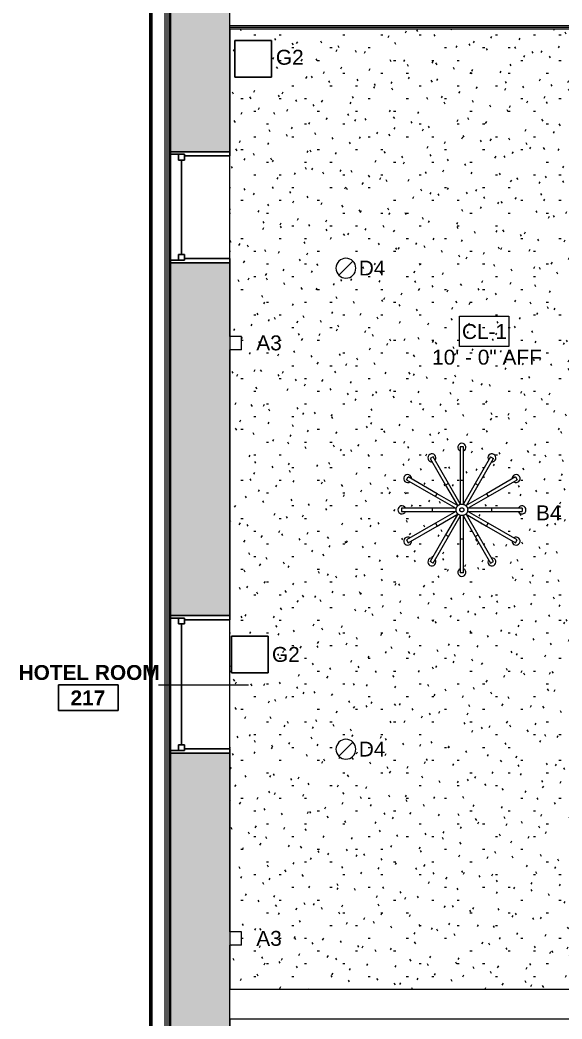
# Model space of a CAD drawing. Header units: inches. Extents: x -1176 to 1507, y -2527 to 978.
# Drawn here: x -1080.5 to -916.8, y -796.2 to -494.7 of the extents above; entities that cross this region are included whole.
import ezdxf

# ---------------------------------------------------------------- set-up
doc = ezdxf.new("R2010")
doc.units = ezdxf.units.IN
doc.header["$MEASUREMENT"] = 0
for name, color, linetype, lineweight in [('A-AREA-IDEN', 2, 'Continuous', 9), ('A-CLNG', 13, 'Continuous', 18), ('A-CLNG-IDEN', 151, 'Continuous', 9), ('A-CLNG-PATT', 13, 'Continuous', 18), ('A-DETL-GENF', 92, 'Continuous', 18), ('A-GLAZ', 151, 'Continuous', 18), ('A-WALL', 113, 'Continuous', 18), ('A-WALL-PATT', 111, 'Continuous', 18), ('E-LITE-EQPM', 33, 'Continuous', 9), ('E-LITE-EQPM-IDEN', 33, 'Continuous', 9), ('I-WALL', 2, 'Continuous', 18)]:
    doc.layers.add(name, color=color, linetype=linetype, lineweight=lineweight)
doc.styles.add('Arial', font='arial.ttf', dxfattribs={"height": 4.5})
doc.styles.add('Swis721 Lt BT', font='swissl.ttf', dxfattribs={"height": 4.5})
doc.styles.add('Swis721 Lt BT_B', font='', dxfattribs={"height": 4.5})
doc.styles.get('Swis721 Lt BT_B').set_extended_font_data('Swis721 Lt BT', bold=True)

# ---------------------------------------------------------------- blocks, each defined once
blk = doc.blocks.new('Double Hung - medium 2_ 91_2_-6826449-2nd Floor RCP')
at = {"layer": 'A-GLAZ', "color": 8, "lineweight": 30}
for p, q in [((-16.75, 9), (-16, 9)), ((-16, 4.75), (-16, 9)), ((-16, 6.5), (-16, 4.75)), ((-16, 6.5), (-14.25, 6.5)), ((-14.25, 6.5), (-14.25, 4.75)), ((14.25, 6.5), (14.25, 4.75)), ((16, 6.5), (14.25, 6.5)), ((16, 4.75), (16, 9)), ((16.75, 9), (16, 9)), ((16, 6.5), (16, 4.75)), ((-16, 4.75), (-14.25, 4.75)), ((-16, 4.75), (-15.5, 4.75)), ((-15.5, -9), (-15.5, 4.75)), ((-14.25, 5.625), (14.25, 5.625)), ((16, 4.75), (14.25, 4.75)), ((15.5, 4.75), (16, 4.75)), ((15.5, 4.75), (15.5, -9)), ((-15.5, -9), (-16.75, -9)), ((15.5, -9), (16.75, -9))]:
    blk.add_line(p, q, dxfattribs=at)
blk = doc.blocks.new('Double Hung - medium 5ft 3_51_2_-6826450-2nd Floor RCP')
at = {"layer": 'A-GLAZ', "color": 8, "lineweight": 30}
for p, q in [((-20.75, 9), (-20, 9)), ((-20, 4.75), (-20, 9)), ((-20, 6.5), (-20, 4.75)), ((-20, 6.5), (-18.25, 6.5)), ((-18.25, 6.5), (-18.25, 4.75)), ((18.25, 6.5), (18.25, 4.75)), ((20, 6.5), (18.25, 6.5)), ((20, 4.75), (20, 9)), ((20.75, 9), (20, 9)), ((20, 6.5), (20, 4.75)), ((-20, 4.75), (-18.25, 4.75)), ((-20, 4.75), (-19.5, 4.75)), ((-19.5, -9), (-19.5, 4.75)), ((-18.25, 5.625), (18.25, 5.625)), ((20, 4.75), (18.25, 4.75)), ((19.5, 4.75), (20, 4.75)), ((19.5, 4.75), (19.5, -9)), ((-19.5, -9), (-20.75, -9)), ((19.5, -9), (20.75, -9))]:
    blk.add_line(p, q, dxfattribs=at)
blk = doc.blocks.new('Sconce Light - Sphere - Bedside Sconce-8114773-2nd Floor RCP')
at = {"layer": 'E-LITE-EQPM'}
for p, q in [((0, 12.5), (-2, 12.5)), ((-2, 12.5), (-2, 9)), ((2, 12.5), (0, 12.5)), ((2, 12.5), (2, 9)), ((-2, 9), (0, 9)), ((0, 9), (2, 9))]:
    blk.add_line(p, q, dxfattribs=at)
blk = doc.blocks.new('Lighting_Pendants_Elesi-Luce_Quid_02820 - Quid_02820-7182509-2nd Floor RCP')
at = {"layer": 'A-DETL-GENF', "lineweight": 9}
for p, q in [((5.51, 5.51), (-5.51, 5.51)), ((-5.51, 5.51), (-5.51, -5.51)), ((-5.51, -5.51), (-5.51, 5.51)), ((-5.51, 5.51), (5.51, 5.51)), ((5.51, -5.51), (5.51, 5.51)), ((5.51, 5.51), (5.51, -5.51)), ((-5.51, -5.51), (5.51, -5.51)), ((5.51, -5.51), (-5.51, -5.51))]:
    blk.add_line(p, q, dxfattribs=at)
blk = doc.blocks.new('Iron_Chandelier_2145 - Iron_Chandelier_2145-V2-2nd Floor RCP')
at = {"layer": 'E-LITE-EQPM'}
for p, q in [((-0.5, 19.02), (-0.5, 8.88)), ((0.5, 19.02), (-0.5, 19.02)), ((0.5, 8.88), (0.5, 19.02)), ((-8.69, 16.05), (-9.56, 15.55)), ((-9.56, 15.55), (-4.9, 7.49)), ((-4.04, 7.99), (-8.69, 16.05)), ((8.69, 16.05), (4.04, 7.99)), ((4.9, 7.49), (9.56, 15.55)), ((8.69, 16.05), (9.56, 15.55)), ((-16.72, 9.08), (-16.22, 9.94)), ((-16.72, 9.08), (-7.94, 4)), ((-7.44, 4.87), (-16.22, 9.94)), ((16.22, 9.94), (7.44, 4.87)), ((7.94, 4), (16.72, 9.08)), ((16.22, 9.94), (16.72, 9.08)), ((-4.04, 7.99), (-4.9, 7.49)), ((-4.9, 7.49), (-1.36, 1.36)), ((-0.5, 1.86), (-4.04, 7.99)), ((-0.5, 8.88), (-0.5, 2.41)), ((0.5, 8.88), (-0.5, 8.88)), ((0.5, 2.41), (0.5, 8.88)), ((4.04, 7.99), (0.5, 1.86)), ((1.36, 1.36), (4.9, 7.49)), ((4.04, 7.99), (4.9, 7.49)), ((-7.94, 4), (-7.44, 4.87)), ((-7.94, 4), (-2.34, 0.77)), ((-1.84, 1.64), (-7.44, 4.87)), ((7.44, 4.87), (1.84, 1.64)), ((2.34, 0.77), (7.94, 4)), ((7.44, 4.87), (7.94, 4)), ((-8.94, 0.5), (-18.25, 0.5)), ((-18.25, 0.5), (-18.25, -0.5)), ((-1.86, 0.5), (-8.94, 0.5)), ((-8.94, 0.5), (-8.94, -0.5)), ((-2.34, 0.77), (-1.69, 0.4)), ((-1.2, 1.27), (-1.84, 1.64)), ((-0.5, 2.41), (-0.5, 1.66)), ((0.5, 1.67), (0.5, 2.41)), ((1.84, 1.64), (1.19, 1.26)), ((1.69, 0.4), (2.34, 0.77)), ((8.94, 0.5), (1.86, 0.5)), ((18.25, 0.5), (8.94, 0.5)), ((8.94, 0.5), (8.94, -0.5)), ((18.25, 0.5), (18.25, -0.5)), ((-18.25, -0.5), (-8.94, -0.5)), ((-8.94, -0.5), (-1.86, -0.5)), ((-2.34, -0.77), (-7.94, -4)), ((-7.44, -4.87), (-1.84, -1.64)), ((-1.36, -1.36), (-4.9, -7.49)), ((-4.04, -7.99), (-0.5, -1.86)), ((-1.69, -0.4), (-2.34, -0.77)), ((-1.84, -1.64), (-1.19, -1.26)), ((-0.5, -1.67), (-0.5, -2.41)), ((-0.5, -2.41), (-0.5, -8.88)), ((0.5, -2.41), (0.5, -1.66)), ((0.5, -1.86), (4.04, -7.99)), ((0.5, -8.88), (0.5, -2.41)), ((1.2, -1.27), (1.84, -1.64)), ((4.9, -7.49), (1.36, -1.36)), ((2.34, -0.77), (1.69, -0.4)), ((1.84, -1.64), (7.44, -4.87)), ((1.86, -0.5), (8.94, -0.5)), ((7.94, -4), (2.34, -0.77)), ((8.94, -0.5), (18.25, -0.5)), ((-7.94, -4), (-16.72, -9.08)), ((-16.22, -9.94), (-7.44, -4.87)), ((-7.94, -4), (-7.44, -4.87)), ((7.44, -4.87), (7.94, -4)), ((7.44, -4.87), (16.22, -9.94)), ((16.72, -9.08), (7.94, -4)), ((-4.9, -7.49), (-9.56, -15.55)), ((-8.69, -16.05), (-4.04, -7.99)), ((-4.04, -7.99), (-4.9, -7.49)), ((-0.5, -8.88), (-0.5, -19.02)), ((0.5, -8.88), (-0.5, -8.88)), ((0.5, -19.02), (0.5, -8.88)), ((4.04, -7.99), (4.9, -7.49)), ((4.04, -7.99), (8.69, -16.05)), ((9.56, -15.55), (4.9, -7.49)), ((-16.72, -9.08), (-16.22, -9.94)), ((16.22, -9.94), (16.72, -9.08)), ((-8.69, -16.05), (-9.56, -15.55)), ((8.69, -16.05), (9.56, -15.55)), ((0.5, -19.02), (-0.5, -19.02))]:
    blk.add_line(p, q, dxfattribs=at)
at = {"layer": 'E-LITE-EQPM', "flags": 128}
for points in [[(-1.75, 0), (-1.75, 0.07), (-1.75, 0.14), (-1.74, 0.21), (-1.73, 0.28), (-1.72, 0.35), (-1.7, 0.42), (-1.68, 0.48), (-1.66, 0.55), (-1.64, 0.62), (-1.61, 0.68), (-1.59, 0.75), (-1.56, 0.81), (-1.52, 0.87), (-1.49, 0.93), (-1.45, 0.99), (-1.41, 1.05), (-1.36, 1.1), (-1.32, 1.16), (-1.27, 1.21), (-1.22, 1.26), (-1.17, 1.31), (-1.12, 1.35), (-1.06, 1.39), (-1.01, 1.44), (-0.95, 1.48), (-0.89, 1.51), (-0.83, 1.55), (-0.76, 1.58), (-0.7, 1.61), (-0.64, 1.63), (-0.57, 1.66), (-0.5, 1.68), (-0.44, 1.7), (-0.37, 1.71), (-0.3, 1.73), (-0.23, 1.74), (-0.16, 1.75), (-0.09, 1.75), (-0.02, 1.75), (0.05, 1.75), (0.12, 1.75), (0.19, 1.74), (0.26, 1.73), (0.33, 1.72), (0.4, 1.71), (0.47, 1.69), (0.53, 1.67), (0.6, 1.65), (0.67, 1.62), (0.73, 1.59), (0.79, 1.56), (0.85, 1.53), (0.92, 1.5), (0.97, 1.46), (1.03, 1.42), (1.09, 1.38), (1.14, 1.33), (1.19, 1.28), (1.24, 1.23), (1.29, 1.18), (1.34, 1.13), (1.38, 1.08), (1.43, 1.02), (1.46, 0.96), (1.5, 0.9), (1.54, 0.84), (1.57, 0.78), (1.6, 0.72), (1.63, 0.65), (1.65, 0.59), (1.67, 0.52), (1.69, 0.45), (1.71, 0.39), (1.72, 0.32), (1.74, 0.25), (1.74, 0.18), (1.75, 0.11), (1.75, 0.04), (1.75, 0)], [(-0.63, 0), (-0.63, 0.03), (-0.63, 0.05), (-0.62, 0.08), (-0.62, 0.1), (-0.62, 0.12), (-0.61, 0.15), (-0.6, 0.17), (-0.6, 0.2), (-0.59, 0.22), (-0.58, 0.24), (-0.57, 0.27), (-0.56, 0.29), (-0.55, 0.31), (-0.53, 0.33), (-0.52, 0.35), (-0.5, 0.38), (-0.49, 0.39), (-0.47, 0.41), (-0.46, 0.43), (-0.44, 0.45), (-0.42, 0.47), (-0.4, 0.48), (-0.38, 0.5), (-0.36, 0.51), (-0.34, 0.53), (-0.32, 0.54), (-0.3, 0.55), (-0.27, 0.57), (-0.25, 0.58), (-0.23, 0.59), (-0.2, 0.59), (-0.18, 0.6), (-0.16, 0.61), (-0.13, 0.61), (-0.11, 0.62), (-0.08, 0.62), (-0.06, 0.63), (-0.03, 0.63), (-0.01, 0.63), (0.02, 0.63), (0.04, 0.63), (0.07, 0.62), (0.09, 0.62), (0.12, 0.62), (0.14, 0.61), (0.17, 0.61), (0.19, 0.6), (0.21, 0.59), (0.24, 0.58), (0.26, 0.57), (0.28, 0.56), (0.31, 0.55), (0.33, 0.54), (0.35, 0.52), (0.37, 0.51), (0.39, 0.49), (0.41, 0.48), (0.43, 0.46), (0.45, 0.44), (0.46, 0.42), (0.48, 0.41), (0.5, 0.39), (0.51, 0.37), (0.52, 0.35), (0.54, 0.32), (0.55, 0.3), (0.56, 0.28), (0.57, 0.26), (0.58, 0.23), (0.59, 0.21), (0.6, 0.19), (0.61, 0.16), (0.61, 0.14), (0.62, 0.11), (0.62, 0.09), (0.62, 0.06), (0.63, 0.04), (0.63, 0.01), (0.63, 0)], [(1.75, 0), (1.75, -0.07), (1.75, -0.14), (1.74, -0.21), (1.73, -0.28), (1.72, -0.35), (1.7, -0.42), (1.68, -0.48), (1.66, -0.55), (1.64, -0.62), (1.61, -0.68), (1.59, -0.75), (1.56, -0.81), (1.52, -0.87), (1.49, -0.93), (1.45, -0.99), (1.41, -1.05), (1.36, -1.1), (1.32, -1.16), (1.27, -1.21), (1.22, -1.26), (1.17, -1.31), (1.12, -1.35), (1.06, -1.39), (1.01, -1.44), (0.95, -1.48), (0.89, -1.51), (0.83, -1.55), (0.76, -1.58), (0.7, -1.61), (0.64, -1.63), (0.57, -1.66), (0.5, -1.68), (0.44, -1.7), (0.37, -1.71), (0.3, -1.73), (0.23, -1.74), (0.16, -1.75), (0.09, -1.75), (0.02, -1.75), (-0.05, -1.75), (-0.12, -1.75), (-0.19, -1.74), (-0.26, -1.73), (-0.33, -1.72), (-0.4, -1.71), (-0.47, -1.69), (-0.53, -1.67), (-0.6, -1.65), (-0.67, -1.62), (-0.73, -1.59), (-0.79, -1.56), (-0.85, -1.53), (-0.92, -1.5), (-0.97, -1.46), (-1.03, -1.42), (-1.09, -1.38), (-1.14, -1.33), (-1.19, -1.28), (-1.24, -1.23), (-1.29, -1.18), (-1.34, -1.13), (-1.38, -1.08), (-1.43, -1.02), (-1.46, -0.96), (-1.5, -0.9), (-1.54, -0.84), (-1.57, -0.78), (-1.6, -0.72), (-1.63, -0.65), (-1.65, -0.59), (-1.67, -0.52), (-1.69, -0.45), (-1.71, -0.39), (-1.72, -0.32), (-1.74, -0.25), (-1.74, -0.18), (-1.75, -0.11), (-1.75, -0.04), (-1.75, 0)], [(0.63, 0), (0.63, -0.03), (0.63, -0.05), (0.62, -0.08), (0.62, -0.1), (0.62, -0.12), (0.61, -0.15), (0.6, -0.17), (0.6, -0.2), (0.59, -0.22), (0.58, -0.24), (0.57, -0.27), (0.56, -0.29), (0.55, -0.31), (0.53, -0.33), (0.52, -0.35), (0.5, -0.38), (0.49, -0.39), (0.47, -0.41), (0.46, -0.43), (0.44, -0.45), (0.42, -0.47), (0.4, -0.48), (0.38, -0.5), (0.36, -0.51), (0.34, -0.53), (0.32, -0.54), (0.3, -0.55), (0.27, -0.57), (0.25, -0.58), (0.23, -0.59), (0.2, -0.59), (0.18, -0.6), (0.16, -0.61), (0.13, -0.61), (0.11, -0.62), (0.08, -0.62), (0.06, -0.63), (0.03, -0.63), (0.01, -0.63), (-0.02, -0.63), (-0.04, -0.63), (-0.07, -0.62), (-0.09, -0.62), (-0.12, -0.62), (-0.14, -0.61), (-0.17, -0.61), (-0.19, -0.6), (-0.21, -0.59), (-0.24, -0.58), (-0.26, -0.57), (-0.28, -0.56), (-0.31, -0.55), (-0.33, -0.54), (-0.35, -0.52), (-0.37, -0.51), (-0.39, -0.49), (-0.41, -0.48), (-0.43, -0.46), (-0.45, -0.44), (-0.46, -0.42), (-0.48, -0.41), (-0.5, -0.39), (-0.51, -0.37), (-0.52, -0.35), (-0.54, -0.32), (-0.55, -0.3), (-0.56, -0.28), (-0.57, -0.26), (-0.58, -0.23), (-0.59, -0.21), (-0.6, -0.19), (-0.61, -0.16), (-0.61, -0.14), (-0.62, -0.11), (-0.62, -0.09), (-0.62, -0.06), (-0.63, -0.04), (-0.63, -0.01), (-0.63, 0)]]:
    blk.add_lwpolyline(points, dxfattribs=at)
at = {"layer": 'E-LITE-EQPM'}
for centre, start, end in [((0, 18.89), 90, 244.637), ((0, 18.89), 295.363, 90), ((-9.06, 15.7), 120, 274.637), ((-9.06, 15.7), 325.363, 120), ((9.06, 15.7), 60, 214.637), ((9.06, 15.7), 265.363, 60), ((-16.36, 9.44), 150, 304.637), ((-16.36, 9.44), 355.363, 150), ((16.36, 9.44), 30, 184.637), ((16.36, 9.44), 235.363, 30), ((-18.12, 0), 25.363, 180), ((-18.12, 0), 180, 334.637), ((18.12, 0), 0, 154.637), ((18.12, 0), 205.363, 0), ((-16.36, -9.44), 55.363, 210), ((16.36, -9.44), 330, 124.637), ((-16.36, -9.44), 210, 4.637), ((16.36, -9.44), 175.363, 330), ((-9.06, -15.7), 85.363, 240), ((-9.06, -15.7), 240, 34.637), ((9.06, -15.7), 145.363, 300), ((9.06, -15.7), 300, 94.637), ((0, -18.89), 115.363, 270), ((0, -18.89), 270, 64.637)]:
    blk.add_arc(centre, 1.21, start, end, dxfattribs=at)
blk = doc.blocks.new('L-Recessed Circular - Downlight - 6_-7313291-2nd Floor RCP')
at = {"layer": 'E-LITE-EQPM'}
for q in [(-2.12, -2.12), (2.12, 2.12)]:
    blk.add_line((0, 0), q, dxfattribs=at)
for start, end in [(360, 180), (180, 360)]:
    blk.add_arc((0, 0), 3, start, end, dxfattribs=at)
blk = doc.blocks.new('Room Tag - Room Name and Number-3379422-2nd Floor RCP')
at = {"layer": 'A-AREA-IDEN'}
for p, q in [((-0.1881, -0.1636), (-0.1881, -0.0018)), ((-0.1881, -0.0018), (0.1869, -0.0018)), ((0.1869, -0.0018), (-0.1881, -0.0018)), ((-0.1881, -0.0018), (-0.1881, -0.1636)), ((0.1869, -0.0018), (0.1869, -0.1636)), ((0.1869, -0.1636), (0.1869, -0.0018)), ((0.1869, -0.1636), (-0.1881, -0.1636)), ((-0.1881, -0.1636), (0.1869, -0.1636))]:
    blk.add_line(p, q, dxfattribs=at)

msp = doc.modelspace()

# ---------------------------------------------------------------- hatches: boundary and pattern name
at = {"layer": 'A-CLNG-PATT'}
h = msp.add_hatch(dxfattribs=at)
h.set_pattern_fill('FP_2', color=256, style=0, pattern_type=2)
h.set_pattern_definition([(0, (0, 0), (15.36, 3.84), [0.634, -10.886, 0.634, -10.886, -61.44]), (0, (0, 0), (15.36, 3.84), [-23.04, 0.634, -22.406, 0.634, -10.886, -26.88]), (0, (0, 0), (15.36, 3.84), [-57.6, 0.634, -7.046, 0.634, -18.566]), (120, (5.76, 1.92), (-11.005538, 11.38215), [0.634, -10.886, 0.634, -10.886, -61.44]), (120, (5.76, 1.92), (-11.005538, 11.38215), [-23.04, 0.634, -22.406, 0.634, -10.886, -26.88]), (120, (5.76, 1.92), (-11.005538, 11.38215), [-57.6, 0.634, -7.046, 0.634, -18.566]), (240, (7.68, 9.6), (-4.354462, -15.22215), [0.634, -10.886, 0.634, -10.886, -61.44]), (240, (7.68, 9.6), (-4.354462, -15.22215), [-23.04, 0.634, -22.406, 0.634, -10.886, -26.88]), (240, (7.68, 9.6), (-4.354462, -15.22215), [-57.6, 0.634, -7.046, 0.634, -18.566])])
h.paths.add_polyline_path([(-899.95, -787.22), (-877.06, -787.22), (-877.06, -588.4), (-886.39, -588.4), (-886.39, -497.49), (-1017.06, -497.49), (-1017.06, -590.19), (-1013.56, -590.19), (-1013.56, -594.19), (-1017.06, -594.19), (-1017.06, -769.93), (-1013.56, -769.93), (-1013.56, -773.93), (-1017.06, -773.93), (-1017.06, -787.22), (-946.59, -787.22)], flags=0)
h.paths.add_polyline_path([(-982.06, -717.79), (-982.84, -717.68), (-983.56, -717.38), (-984.18, -716.91), (-984.66, -716.29), (-984.96, -715.56), (-985.06, -714.79), (-984.96, -714.01), (-984.66, -713.29), (-984.18, -712.67), (-983.56, -712.19), (-982.84, -711.89), (-982.06, -711.79), (-981.29, -711.89), (-980.56, -712.19), (-979.94, -712.67), (-979.46, -713.29), (-979.16, -714.01), (-979.06, -714.79), (-979.16, -715.56), (-979.46, -716.29), (-979.94, -716.91), (-980.56, -717.38), (-981.29, -717.68)], flags=0)
h.paths.add_polyline_path([(-912.39, -717.79), (-913.17, -717.68), (-913.89, -717.38), (-914.51, -716.91), (-914.99, -716.29), (-915.29, -715.56), (-915.39, -714.79), (-915.29, -714.01), (-914.99, -713.29), (-914.51, -712.67), (-913.89, -712.19), (-913.17, -711.89), (-912.39, -711.79), (-911.61, -711.89), (-910.89, -712.19), (-910.27, -712.67), (-909.79, -713.29), (-909.49, -714.01), (-909.39, -714.79), (-909.49, -715.56), (-909.79, -716.29), (-910.27, -716.91), (-910.89, -717.38), (-911.61, -717.68)], flags=0)
h.paths.add_polyline_path([(-879.49, -709.63), (-879.49, -709.57), (-879.55, -709.57), (-879.55, -649.69), (-879.49, -649.69), (-879.49, -649.63), (-879.3, -649.63), (-879.3, -650.07), (-878.49, -651.3), (-877.94, -652.67), (-877.68, -654.13), (-877.68, -705.13), (-877.94, -706.58), (-878.49, -707.95), (-879.3, -709.19), (-879.3, -709.63)], flags=0)
h.paths.add_polyline_path([(-1005.55, -691.73), (-1016.57, -691.73), (-1016.57, -680.71), (-1005.55, -680.71)], flags=0)
h.paths.add_polyline_path([(-947.06, -662.63), (-947.77, -662.4), (-948.21, -661.8), (-948.21, -661.05), (-947.77, -660.45), (-947.56, -660.38), (-947.56, -644.41), (-955.17, -657.58), (-955.02, -657.75), (-954.96, -658.52), (-955.33, -659.14), (-956, -659.44), (-956.73, -659.28), (-957.23, -658.73), (-957.29, -657.96), (-956.93, -657.34), (-956.25, -657.04), (-956.03, -657.08), (-948.43, -643.91), (-962.26, -651.89), (-962.22, -652.11), (-962.52, -652.79), (-963.17, -653.17), (-963.91, -653.09), (-964.46, -652.59), (-964.62, -651.86), (-964.31, -651.18), (-963.67, -650.8), (-962.93, -650.88), (-962.76, -651.03), (-948.93, -643.04), (-964.14, -643.04), (-964.21, -643.25), (-964.81, -643.69), (-965.56, -643.69), (-966.16, -643.25), (-966.39, -642.54), (-966.16, -641.83), (-965.56, -641.39), (-964.81, -641.39), (-964.21, -641.83), (-964.14, -642.04), (-948.93, -642.04), (-962.78, -634.07), (-962.93, -634.2), (-963.7, -634.26), (-964.31, -633.91), (-964.62, -633.22), (-964.46, -632.49), (-963.91, -632), (-963.14, -631.93), (-962.52, -632.29), (-962.22, -632.97), (-962.26, -633.19), (-948.43, -641.18), (-956.03, -628), (-956.25, -628.05), (-956.93, -627.74), (-957.31, -627.1), (-957.23, -626.35), (-956.73, -625.8), (-956, -625.64), (-955.32, -625.95), (-954.94, -626.59), (-955.02, -627.34), (-955.17, -627.5), (-947.56, -640.68), (-947.56, -624.7), (-947.77, -624.63), (-948.21, -624.03), (-948.21, -623.28), (-947.77, -622.68), (-947.06, -622.45), (-946.35, -622.68), (-945.91, -623.28), (-945.91, -624.03), (-946.35, -624.63), (-946.56, -624.7), (-946.56, -640.68), (-938.95, -627.5), (-939.1, -627.34), (-939.16, -626.56), (-938.81, -625.95), (-938.13, -625.64), (-937.4, -625.8), (-936.9, -626.35), (-936.83, -627.12), (-937.19, -627.74), (-937.87, -628.05), (-938.09, -628), (-945.7, -641.18), (-931.86, -633.19), (-931.91, -632.97), (-931.6, -632.29), (-930.96, -631.92), (-930.22, -632), (-929.66, -632.49), (-929.51, -633.22), (-929.81, -633.91), (-930.46, -634.28), (-931.2, -634.2), (-931.36, -634.05), (-945.2, -642.04), (-929.98, -642.04), (-929.91, -641.83), (-929.31, -641.39), (-928.56, -641.39), (-927.96, -641.83), (-927.73, -642.54), (-927.96, -643.25), (-928.56, -643.69), (-929.31, -643.69), (-929.91, -643.25), (-929.98, -643.04), (-945.2, -643.04), (-931.35, -651.02), (-931.2, -650.88), (-930.43, -650.82), (-929.81, -651.18), (-929.51, -651.86), (-929.66, -652.59), (-930.22, -653.09), (-930.99, -653.15), (-931.6, -652.79), (-931.91, -652.11), (-931.86, -651.89), (-945.7, -643.91), (-938.09, -657.08), (-937.87, -657.04), (-937.19, -657.34), (-936.82, -657.99), (-936.9, -658.73), (-937.4, -659.28), (-938.13, -659.44), (-938.81, -659.14), (-939.18, -658.49), (-939.1, -657.75), (-938.95, -657.58), (-946.56, -644.41), (-946.56, -660.38), (-946.35, -660.45), (-945.91, -661.05), (-945.91, -661.8), (-946.35, -662.4), (-946.93, -662.59)], flags=0)
h.paths.add_polyline_path([(-912.39, -572.59), (-913.17, -572.49), (-913.89, -572.19), (-914.51, -571.72), (-914.99, -571.09), (-915.29, -570.37), (-915.39, -569.59), (-915.29, -568.82), (-914.99, -568.09), (-914.51, -567.47), (-913.89, -567), (-913.17, -566.7), (-912.39, -566.59), (-911.61, -566.7), (-910.89, -567), (-910.27, -567.47), (-909.79, -568.09), (-909.49, -568.82), (-909.39, -569.59), (-909.49, -570.37), (-909.79, -571.09), (-910.27, -571.72), (-910.89, -572.19), (-911.61, -572.49)], flags=0)
h.paths.add_polyline_path([(-982.06, -572.59), (-982.84, -572.49), (-983.56, -572.19), (-984.18, -571.72), (-984.66, -571.09), (-984.96, -570.37), (-985.06, -569.59), (-984.96, -568.82), (-984.66, -568.09), (-984.18, -567.47), (-983.56, -567), (-982.84, -566.7), (-982.06, -566.59), (-981.29, -566.7), (-980.56, -567), (-979.94, -567.47), (-979.46, -568.09), (-979.16, -568.82), (-979.06, -569.59), (-979.16, -570.37), (-979.46, -571.09), (-979.94, -571.72), (-980.56, -572.19), (-981.29, -572.49)], flags=0)
h.paths.add_polyline_path([(-1015.57, -511.92), (-1015.56, -500.89), (-1004.55, -500.89), (-1004.55, -511.92), (-1014.92, -511.92)], flags=0)
at = {"layer": 'A-WALL-PATT', "lineweight": 9}
h = msp.add_hatch(color=7, dxfattribs=at)
h.paths.add_polyline_path([(-1035.06, -1284.19), (-1017.06, -1284.19), (-1017.06, -1210.94), (-1035.06, -1210.94), (-1035.06, -1271.12)], flags=0)
h.paths.add_polyline_path([(-1017.06, -1169.44), (-1017.06, -1003.94), (-1035.06, -1003.94), (-1035.06, -1169.44)], flags=0)
h.paths.add_polyline_path([(-1035.06, -962.44), (-1017.06, -962.44), (-1017.06, -859.94), (-1035.06, -859.94), (-1035.06, -907.45)], flags=0)
h.paths.add_polyline_path([(-1017.06, -818.44), (-1017.06, -715.94), (-1035.06, -715.94), (-1035.06, -818.44)], flags=0)
h.paths.add_polyline_path([(-1017.06, -674.44), (-1017.06, -567.94), (-1035.06, -567.94), (-1035.06, -674.44)], flags=0)
h.paths.add_polyline_path([(-1035.06, -534.44), (-1017.06, -534.44), (-1017.06, -425.69), (-1035.06, -425.69), (-1035.06, -513.47)], flags=0)
h.paths.add_polyline_path([(-1035.06, -388.69), (-1017.06, -388.69), (-1017.06, -275.19), (-1035.06, -275.19), (-1035.06, -361.94)], flags=0)
h.paths.add_polyline_path([(-1017.06, -239.19), (-1017.06, -119.5), (-1035.06, -119.5), (-1035.06, -239.19)], flags=0)
h.paths.add_polyline_path([(-1017.06, -83.5), (-1017.06, 16.25), (-1035.06, 16.25), (-1035.06, -83.5)], flags=0)

# ---------------------------------------------------------------- linework, layer by layer
at = {"layer": 'A-AREA-IDEN'}
msp.add_line((-1011.45, -695.42), (-1038.62, -695.42), dxfattribs=at)
at = {"layer": 'A-CLNG'}
for centre, start, end in [((-982.06, -569.59), 0, 180), ((-982.06, -569.59), 180, 0), ((-982.06, -714.79), 0, 180), ((-982.06, -714.79), 180, 0)]:
    msp.add_arc(centre, 3, start, end, dxfattribs=at)
at = {"layer": 'A-CLNG-IDEN', "flags": 128}
msp.add_lwpolyline([(-947.79, -584.08), (-932.91, -584.08), (-932.91, -593.22), (-947.79, -593.22)], close=True, dxfattribs=at)
at = {"layer": 'A-WALL', "lineweight": 9}
for p, q in [((-1041.27, -1284.19), (-1041.27, 16.25)), ((-1041.04, -1284.19), (-1041.04, 16.25)), ((-1040.9, -1284.19), (-1040.9, 16.25)), ((-1040.77, -1284.19), (-1040.77, 16.25)), ((-1040.77, -1284.19), (-1040.77, 16.25)), ((-1040.77, -1284.19), (-1040.77, 16.25)), ((-1040.64, -1284.19), (-1040.64, 16.25)), ((-1040.6, -1284.19), (-1040.6, 16.25)), ((-1036.6, -1284.19), (-1036.6, 16.25)), ((-1035.99, -1284.19), (-1035.99, 16.25)), ((-1035.41, -1284.19), (-1035.41, 16.25)), ((-1035.3, -1284.19), (-1035.3, 16.25)), ((-1035.06, -534.44), (-1035.06, -567.94)), ((-1017.06, -567.94), (-1017.06, -534.44)), ((-1035.06, -674.44), (-1035.06, -715.94)), ((-1017.06, -715.94), (-1017.06, -674.44))]:
    msp.add_line(p, q, dxfattribs=at)
at = {"layer": 'A-WALL', "color": 8, "lineweight": 30}
for p, q in [((-1035.06, -534.44), (-1035.06, -425.69)), ((-1017.06, -497.49), (-1017.06, -534.44)), ((-1017.06, -534.44), (-1035.06, -534.44)), ((-1035.06, -674.44), (-1035.06, -567.94)), ((-1035.06, -567.94), (-1017.06, -567.94)), ((-1017.06, -567.94), (-1017.06, -590.19)), ((-1017.06, -594.19), (-1017.06, -674.44)), ((-1017.06, -674.44), (-1035.06, -674.44)), ((-1035.06, -818.44), (-1035.06, -715.94)), ((-1035.06, -715.94), (-1017.06, -715.94)), ((-1017.06, -715.94), (-1017.06, -769.93)), ((-1017.06, -773.93), (-1017.06, -787.22)), ((-1017.06, -796.22), (-1017.06, -805.18))]:
    msp.add_line(p, q, dxfattribs=at)
at = {"layer": 'A-WALL'}
for p, q in [((-1017.06, -497.49), (-1017.06, -491.86)), ((-885.39, -496.49), (-1017.06, -496.49)), ((-885.89, -496.99), (-1017.06, -496.99)), ((-1017.06, -787.22), (-877.06, -787.22)), ((-1017.06, -796.22), (-1017.06, -787.22)), ((-871.8, -796.22), (-1017.06, -796.22))]:
    msp.add_line(p, q, dxfattribs=at)
at = {"layer": 'I-WALL'}
msp.add_line((-886.39, -497.49), (-1017.06, -497.49), dxfattribs=at)

# ---------------------------------------------------------------- block references
at = {"layer": 'A-AREA-IDEN', "xscale": 47.99999999999997, "yscale": 47.99999999999997, "zscale": 47.99999999999997}
msp.add_blockref('Room Tag - Room Name and Number-3379422-2nd Floor RCP', (-1059.76, -695.24), dxfattribs=at)
at = {"layer": 'A-GLAZ', "rotation": 89.99999999999991}
for name, p in [('Double Hung - medium 2_ 91_2_-6826449-2nd Floor RCP', (-1026.06, -551.19)), ('Double Hung - medium 5ft 3_51_2_-6826450-2nd Floor RCP', (-1026.06, -695.19))]:
    msp.add_blockref(name, p, dxfattribs=at)
at = {"layer": 'E-LITE-EQPM'}
for name, p, rotation in [('Lighting_Pendants_Elesi-Luce_Quid_02820 - Quid_02820-7182509-2nd Floor RCP', (-1010.06, -506.41), 180), ('Sconce Light - Sphere - Bedside Sconce-8114773-2nd Floor RCP', (-1026.06, -592.19), 269.9999999999999), ('Lighting_Pendants_Elesi-Luce_Quid_02820 - Quid_02820-7182509-2nd Floor RCP', (-1011.06, -686.22), 180), ('Sconce Light - Sphere - Bedside Sconce-8114773-2nd Floor RCP', (-1026.06, -771.93), 269.9999999999999)]:
    msp.add_blockref(name, p, dxfattribs=dict(at, rotation=rotation))
for name, p in [('L-Recessed Circular - Downlight - 6_-7313291-2nd Floor RCP', (-982.06, -569.59)), ('Iron_Chandelier_2145 - Iron_Chandelier_2145-V2-2nd Floor RCP', (-947.06, -642.54)), ('L-Recessed Circular - Downlight - 6_-7313291-2nd Floor RCP', (-982.06, -714.79))]:
    msp.add_blockref(name, p, dxfattribs=at)

# ---------------------------------------------------------------- texts
at = {"layer": 'A-AREA-IDEN', "char_height": 4.5, "attachment_point": 1, "style": 'Swis721 Lt BT_B'}
for s, insert, width in [('HOTEL ROOM', (-1080.88, -689.38), 51.0555), ('217', (-1065.2, -697.04), 12.726)]:
    msp.add_mtext(s, dxfattribs=dict(at, insert=insert, width=width))
at = {"layer": 'A-CLNG-IDEN', "char_height": 4.5, "attachment_point": 1, "style": 'Swis721 Lt BT'}
for s, insert, width in [('CL-1', (-947.04, -586.46), 16.059), ('10\' - 0" AFF', (-956.04, -594.2), 37.875)]:
    msp.add_mtext(s, dxfattribs=dict(at, insert=insert, width=width))
at = {"layer": 'E-LITE-EQPM-IDEN', "char_height": 4.5, "attachment_point": 1, "style": 'Arial'}
for s, insert, width in [('G2', (-1003.21, -503.68), 10.302), ('D4', (-978.17, -567.3), 9.8475), ('A3', (-1009.12, -589.89), 9.393), ('B4', (-924.67, -641.18), 9.393), ('G2', (-1004.39, -683.92), 10.302), ('D4', (-978.17, -712.49), 9.8475), ('A3', (-1009.12, -769.63), 9.393)]:
    msp.add_mtext(s, dxfattribs=dict(at, insert=insert, width=width))

doc.saveas('drawing.dxf')
